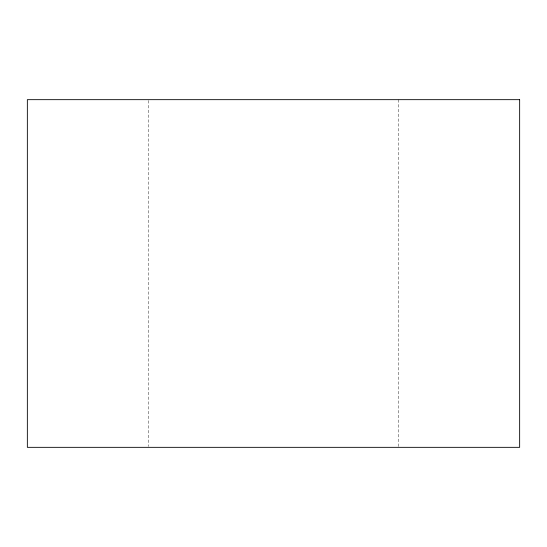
<?xml version="1.0" encoding="UTF-8"?>
<svg xmlns="http://www.w3.org/2000/svg" width="547" height="547" viewBox="0 0 547 547"><rect width="100%" height="100%" fill="white"/><g stroke="black" fill="none" stroke-linecap="round" stroke-linejoin="round"><path stroke-width="0.41" stroke-dasharray="2.73 2.05" d="M398.66 99.663L398.66 446.482M148.34 100.518L148.34 446.482"/><path stroke-width="0.82" d="M519.65 99.663L27.35 99.663L27.35 447.337L519.65 447.337L519.65 99.663"/></g></svg>
